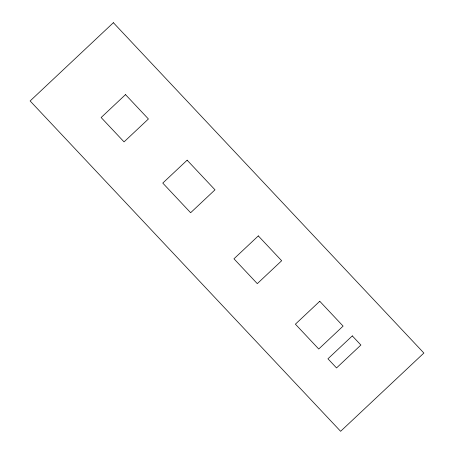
<?xml version="1.0" encoding="UTF-8"?>
<svg xmlns="http://www.w3.org/2000/svg" width="454" height="454" viewBox="0 0 454 454"><rect width="100%" height="100%" fill="white"/><g stroke="black" fill="none" stroke-linecap="round" stroke-linejoin="round"><path stroke-width="0.68" d="M113.381 22.7L30.117 100.964L340.619 431.3L423.883 353.036L113.381 22.7M125.508 94.619L101.146 117.524L124.05 141.886L148.413 118.982L125.508 94.619M187.139 160.183L162.77 183.081L190.635 212.727L214.997 189.823L187.139 160.183M258.315 235.904L233.952 258.808L257.293 283.642L281.662 260.738L258.315 235.904M319.758 301.269L295.395 324.173L318.736 349.007L343.099 326.103L319.758 301.269M352.31 335.898L327.941 358.802L336.533 367.939L360.896 345.034L352.31 335.898"/></g></svg>
